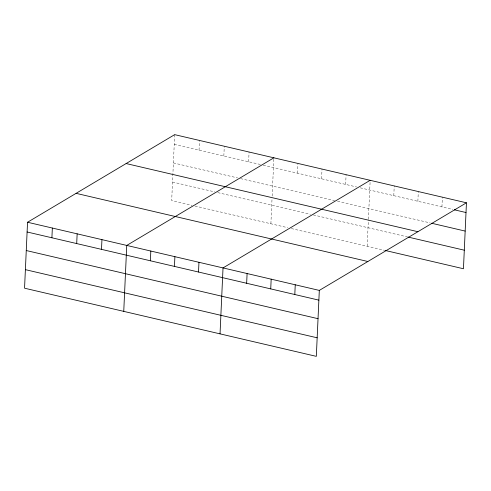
<?xml version="1.0" encoding="UTF-8"?>
<svg xmlns="http://www.w3.org/2000/svg" width="491" height="491" viewBox="0 0 491 491"><rect width="100%" height="100%" fill="white"/><g stroke="black" fill="none" stroke-linecap="round" stroke-linejoin="round"><path stroke-width="0.37" stroke-dasharray="2.46 1.84" d="M174.679 134.644L171.684 200.592L192.11 205.361M199.039 150.172L199.481 140.438M223.841 155.966L224.283 146.232M248.636 161.754L249.078 152.026M270.885 223.767L272.008 199.1M272.143 196.038L273.88 157.82M297.509 173.17L297.951 163.442M321.58 178.798L322.022 169.064M345.652 184.42L346.094 174.686M367.17 246.255L368.36 220.06M368.397 219.293L370.165 180.307M393.794 195.663L394.236 185.929M417.866 201.285L418.307 191.558M441.937 206.907L442.379 197.179M174.237 144.379L260.31 164.485M263.225 165.166L356.595 186.973M360.241 187.826L452.88 209.467M173.397 162.926L237.583 177.92M240.504 178.601L334.598 200.586M337.513 201.267L430.153 222.908M172.525 182.038L214.831 191.926M217.752 192.607L310.386 214.242M313.307 214.929L407.401 236.907M195.025 206.042L287.665 227.683M291.31 228.536L384.68 250.349"/><path stroke-width="0.74" d="M466.45 202.801L174.679 134.644L27.545 222.251L24.55 288.199L316.321 356.356L319.316 290.408L466.45 202.801L463.455 268.749L385.404 250.514M51.905 237.779L52.347 228.045M76.706 243.573L77.148 233.839M101.502 249.367L101.944 239.633M123.75 311.374L126.746 245.426L273.88 157.82M150.375 260.782L150.817 251.048M174.446 266.404L174.888 256.67M198.517 272.026L198.959 262.292M220.036 333.862L223.031 267.914L370.165 180.307M246.66 283.27L247.102 273.542M270.731 288.892L271.173 279.164M294.803 294.52L295.244 284.786M454.335 209.804L466.008 212.535M431.614 223.245L465.167 231.083M126.126 163.552L417.896 231.709M408.131 237.079L464.296 250.195M76.099 193.344L367.869 261.5M27.545 222.251L319.316 290.408M27.103 231.985L318.874 300.142M26.262 250.533L318.033 318.69M25.391 269.651L317.161 337.802"/></g></svg>
